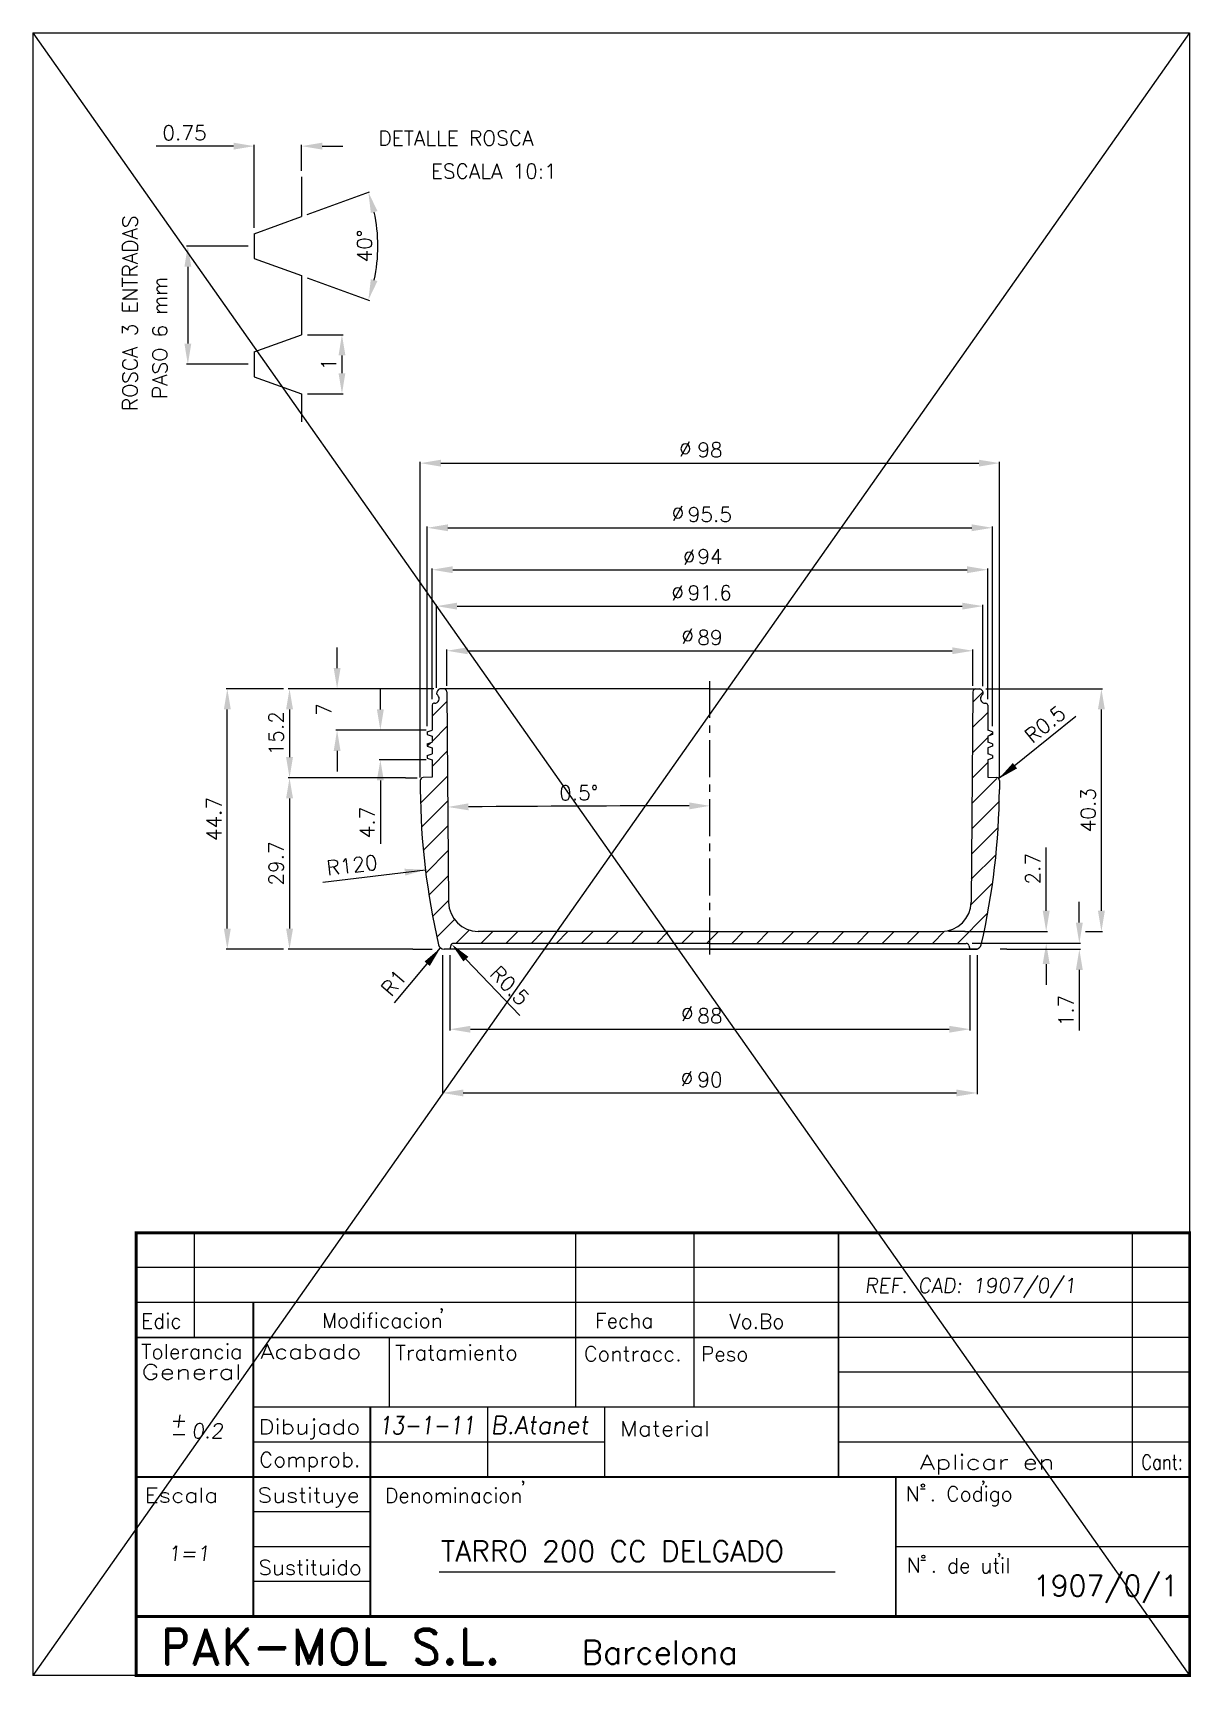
# Model space of a CAD drawing. Extents: x 321 to 964, y 983 to 1560.
# Drawn here: x 321.3 to 517.2, y 982.9 to 1261 of the extents above; entities that cross this region are included whole.
import ezdxf
from ezdxf.enums import TextEntityAlignment as Align

# ---------------------------------------------------------------- set-up
doc = ezdxf.new("R2010")
doc.units = 0
doc.header["$LTSCALE"] = 5
doc.header["$MEASUREMENT"] = 0
doc.linetypes.add('CENTRO', pattern=[2, 1.25, -0.25, 0.25, -0.25])
doc.linetypes.add('CONTINUA', pattern=[0])
doc.layers.get('0').update_dxf_attribs({"linetype": 'CONTINUA'})
doc.layers.get('DEFPOINTS').update_dxf_attribs({"linetype": 'CONTINUA'})
doc.styles.add('25', font='simplex.shx', dxfattribs={"height": 2.5})
doc.styles.add('4', font='ROMANS', dxfattribs={"oblique": 7, "height": 4})
doc.styles.add('ROMAND', font='romand', dxfattribs={"height": 4})
doc.styles.add('ROMANS', font='romans', dxfattribs={"oblique": 7, "height": 2.5})
doc.dimstyles.get("Standard").update_dxf_attribs({"dimtxt": 0.18, "dimasz": 0.18, "dimexe": 0.18, "dimexo": 0.0625, "dimgap": 0.09, "dimtad": 0, "dimtih": 1, "dimtoh": 1, "dimdec": 4, "dimzin": 0, "dimtxsty": 'STANDARD', "dimcen": 0.09, "dimazin": 3, "dimtfac": 1, "dimtdec": 4, "dimtofl": 0, "dimtmove": 0, "dimatfit": 3, "dimtolj": 1, "dimtzin": 0})

# ---------------------------------------------------------------- blocks, each defined once
blk = doc.blocks.new('*D91')
at = {"color": 0, "linetype": 'BYBLOCK'}
for p, q in [((611.35, 1135.02), (611.35, 1188.38)), ((614.85, 1188.18), (705.85, 1188.18)), ((709.35, 1135.02), (709.35, 1188.38))]:
    blk.add_line(p, q, dxfattribs=at)
for points in [[(614.85, 1188.76), (614.85, 1187.6), (611.35, 1188.18)], [(705.85, 1188.76), (705.85, 1187.6), (709.35, 1188.18)]]:
    blk.add_solid(points, dxfattribs=at)
at = {"layer": 'DEFPOINTS', "color": 0, "linetype": 'BYBLOCK'}
for p in [(709.35, 1188.18), (611.35, 1134.02), (709.35, 1134.02)]:
    blk.add_point(p, dxfattribs=at)
at = {"color": 0, "linetype": 'BYBLOCK', "insert": (660.35, 1190.43), "char_height": 2.5, "attachment_point": 5, "style": '25'}
blk.add_mtext('\\A1;98', dxfattribs=at)
blk = doc.blocks.new('*D81')
at = {"color": 0, "linetype": 'BYBLOCK'}
blk.add_arc((660.35, -3949.68), 5079.9, 90.03948, 90.46052, dxfattribs=at)
for points in [[(619.52, 1129.47), (619.51, 1130.64), (616.02, 1130.03)], [(656.85, 1130.8), (656.85, 1129.63), (660.35, 1130.22)]]:
    blk.add_solid(points, dxfattribs=at)
at = {"layer": 'DEFPOINTS', "color": 0, "linetype": 'BYBLOCK'}
for p in [(660.35, 1152.22), (615.85, 1149.52), (645.57, 1130.2), (616.19, 1110.95), (660.35, 1105.08)]:
    blk.add_point(p, dxfattribs=at)
at = {"color": 0, "linetype": 'BYBLOCK', "insert": (638.17, 1132.42), "char_height": 2.5, "attachment_point": 5, "rotation": 0.25, "style": '25'}
blk.add_mtext('\\A1;0.5°', dxfattribs=at)
blk = doc.blocks.new('*D80')
at = {"color": 0, "linetype": 'BYBLOCK'}
for p, q in [((615.85, 1150.52), (615.85, 1156.65)), ((619.35, 1156.45), (701.35, 1156.45)), ((704.85, 1150.52), (704.85, 1156.65))]:
    blk.add_line(p, q, dxfattribs=at)
for points in [[(619.35, 1157.03), (619.35, 1155.87), (615.85, 1156.45)], [(701.35, 1157.03), (701.35, 1155.87), (704.85, 1156.45)]]:
    blk.add_solid(points, dxfattribs=at)
at = {"layer": 'DEFPOINTS', "color": 0, "linetype": 'BYBLOCK'}
for p in [(704.85, 1156.45), (615.85, 1149.52), (704.85, 1149.52)]:
    blk.add_point(p, dxfattribs=at)
at = {"color": 0, "linetype": 'BYBLOCK', "insert": (660.35, 1158.7), "char_height": 2.5, "attachment_point": 5, "style": '25'}
blk.add_mtext('\\A1;89', dxfattribs=at)
blk = doc.blocks.new('*D79')
at = {"color": 0, "linetype": 'BYBLOCK'}
for p, q in [((613.35, 1148.27), (613.35, 1170.36)), ((616.85, 1170.16), (703.85, 1170.16)), ((707.35, 1148.27), (707.35, 1170.36))]:
    blk.add_line(p, q, dxfattribs=at)
for points in [[(616.85, 1170.74), (616.85, 1169.57), (613.35, 1170.16)], [(703.85, 1170.74), (703.85, 1169.57), (707.35, 1170.16)]]:
    blk.add_solid(points, dxfattribs=at)
at = {"layer": 'DEFPOINTS', "color": 0, "linetype": 'BYBLOCK'}
for p in [(707.35, 1170.16), (613.35, 1147.27), (707.35, 1147.27)]:
    blk.add_point(p, dxfattribs=at)
at = {"color": 0, "linetype": 'BYBLOCK', "insert": (660.35, 1172.41), "char_height": 2.5, "attachment_point": 5, "style": '25'}
blk.add_mtext('\\A1;94', dxfattribs=at)
blk = doc.blocks.new('*D78')
at = {"color": 0, "linetype": 'BYBLOCK'}
for p, q in [((614.1, 1150.17), (614.1, 1164.2)), ((617.6, 1164), (703.05, 1164)), ((706.55, 1150.47), (706.55, 1164.2))]:
    blk.add_line(p, q, dxfattribs=at)
for points in [[(617.6, 1164.58), (617.6, 1163.42), (614.1, 1164)], [(703.05, 1164.58), (703.05, 1163.42), (706.55, 1164)]]:
    blk.add_solid(points, dxfattribs=at)
at = {"layer": 'DEFPOINTS', "color": 0, "linetype": 'BYBLOCK'}
for p in [(706.55, 1164), (614.1, 1149.17), (706.55, 1149.47)]:
    blk.add_point(p, dxfattribs=at)
at = {"color": 0, "linetype": 'BYBLOCK', "insert": (660.32, 1166.25), "char_height": 2.5, "attachment_point": 5, "style": '25'}
blk.add_mtext('\\A1;91.6', dxfattribs=at)
blk = doc.blocks.new('*D77')
at = {"color": 0, "linetype": 'BYBLOCK'}
for p, q in [((612.55, 1143.72), (612.55, 1177.45)), ((616.05, 1177.25), (704.65, 1177.25)), ((708.15, 1143.72), (708.15, 1177.45))]:
    blk.add_line(p, q, dxfattribs=at)
for points in [[(616.05, 1177.83), (616.05, 1176.67), (612.55, 1177.25)], [(704.65, 1177.83), (704.65, 1176.67), (708.15, 1177.25)]]:
    blk.add_solid(points, dxfattribs=at)
at = {"layer": 'DEFPOINTS', "color": 0, "linetype": 'BYBLOCK'}
for p in [(708.15, 1177.25), (612.55, 1142.72), (708.15, 1142.72)]:
    blk.add_point(p, dxfattribs=at)
at = {"color": 0, "linetype": 'BYBLOCK', "insert": (660.35, 1179.5), "char_height": 2.5, "attachment_point": 5, "style": '25'}
blk.add_mtext('\\A1;95.5', dxfattribs=at)
blk = doc.blocks.new('*D86')
at = {"color": 0, "linetype": 'BYBLOCK'}
for p, q in [((604.61, 1146.52), (604.61, 1150.02)), ((611.35, 1143.02), (604.41, 1143.02)), ((612.35, 1138.02), (604.41, 1138.02)), ((604.61, 1134.52), (604.61, 1123.78))]:
    blk.add_line(p, q, dxfattribs=at)
for points in [[(604.02, 1146.52), (605.19, 1146.52), (604.61, 1143.02)], [(604.02, 1134.52), (605.19, 1134.52), (604.61, 1138.02)]]:
    blk.add_solid(points, dxfattribs=at)
at = {"layer": 'DEFPOINTS', "color": 0, "linetype": 'BYBLOCK'}
for p in [(612.35, 1143.02), (604.61, 1138.02), (613.35, 1138.02)]:
    blk.add_point(p, dxfattribs=at)
at = {"color": 0, "linetype": 'BYBLOCK', "insert": (602.36, 1127.4), "char_height": 2.5, "attachment_point": 5, "rotation": 90, "style": '25'}
blk.add_mtext('\\A1;4.7', dxfattribs=at)
blk = doc.blocks.new('*D85')
at = {"color": 0, "linetype": 'BYBLOCK'}
for p, q in [((613.68, 1150.02), (589.04, 1150.02)), ((589.24, 1146.52), (589.24, 1138.47)), ((608.84, 1134.97), (589.04, 1134.97))]:
    blk.add_line(p, q, dxfattribs=at)
for points in [[(588.66, 1146.52), (589.83, 1146.52), (589.24, 1150.02)], [(588.66, 1138.47), (589.83, 1138.47), (589.24, 1134.97)]]:
    blk.add_solid(points, dxfattribs=at)
at = {"layer": 'DEFPOINTS', "color": 0, "linetype": 'BYBLOCK'}
for p in [(614.68, 1150.02), (589.24, 1134.97), (609.84, 1134.97)]:
    blk.add_point(p, dxfattribs=at)
at = {"color": 0, "linetype": 'BYBLOCK', "insert": (586.99, 1142.49), "char_height": 2.5, "attachment_point": 5, "rotation": 90, "style": '25'}
blk.add_mtext('\\A1;15.2', dxfattribs=at)
blk = doc.blocks.new('*D84')
at = {"color": 0, "linetype": 'BYBLOCK'}
for p, q in [((597.29, 1153.52), (597.29, 1157.02)), ((612.68, 1150.02), (597.09, 1150.02)), ((612.35, 1143.02), (597.09, 1143.02)), ((597.29, 1139.52), (597.29, 1136.02))]:
    blk.add_line(p, q, dxfattribs=at)
for points in [[(596.71, 1153.52), (597.87, 1153.52), (597.29, 1150.02)], [(596.71, 1139.52), (597.87, 1139.52), (597.29, 1143.02)]]:
    blk.add_solid(points, dxfattribs=at)
at = {"layer": 'DEFPOINTS', "color": 0, "linetype": 'BYBLOCK'}
for p in [(597.29, 1150.02), (613.68, 1150.02), (613.35, 1143.02)]:
    blk.add_point(p, dxfattribs=at)
at = {"color": 0, "linetype": 'BYBLOCK', "insert": (595.04, 1146.52), "char_height": 2.5, "attachment_point": 5, "rotation": 90, "style": '25'}
blk.add_mtext('\\A1;7', dxfattribs=at)
blk = doc.blocks.new('*D75')
at = {"color": 0, "linetype": 'BYBLOCK'}
for p, q in [((363.66, 1150.02), (353.98, 1150.02)), ((354.18, 1109.47), (354.18, 1146.52)), ((363.66, 1105.97), (353.98, 1105.97))]:
    blk.add_line(p, q, dxfattribs=at)
for points in [[(353.6, 1146.52), (354.77, 1146.52), (354.18, 1150.02)], [(353.6, 1109.47), (354.77, 1109.47), (354.18, 1105.97)]]:
    blk.add_solid(points, dxfattribs=at)
at = {"layer": 'DEFPOINTS', "color": 0, "linetype": 'BYBLOCK'}
for p in [(354.18, 1150.02), (364.66, 1150.02), (364.66, 1105.97)]:
    blk.add_point(p, dxfattribs=at)
at = {"color": 0, "linetype": 'BYBLOCK', "insert": (351.93, 1127.99), "char_height": 2.5, "attachment_point": 5, "rotation": 90, "style": '25'}
blk.add_mtext('\\A1;44.7', dxfattribs=at)
blk = doc.blocks.new('*D82')
at = {"color": 0, "linetype": 'BYBLOCK'}
for p, q in [((607.84, 1134.97), (589.04, 1134.97)), ((589.24, 1131.47), (589.24, 1109.47)), ((610.09, 1105.97), (589.04, 1105.97))]:
    blk.add_line(p, q, dxfattribs=at)
for points in [[(588.66, 1131.47), (589.83, 1131.47), (589.24, 1134.97)], [(588.66, 1109.47), (589.83, 1109.47), (589.24, 1105.97)]]:
    blk.add_solid(points, dxfattribs=at)
at = {"layer": 'DEFPOINTS', "color": 0, "linetype": 'BYBLOCK'}
for p in [(608.84, 1134.97), (589.24, 1105.97), (611.09, 1105.97)]:
    blk.add_point(p, dxfattribs=at)
at = {"color": 0, "linetype": 'BYBLOCK', "insert": (586.99, 1120.47), "char_height": 2.5, "attachment_point": 5, "rotation": 90, "style": '25'}
blk.add_mtext('\\A1;29.7', dxfattribs=at)
blk = doc.blocks.new('*D83')
at = {"color": 0}
blk.add_line((403.69, 1094.74), (394.54, 1104.3), dxfattribs=at)
blk.add_solid([(394.96, 1104.7), (394.12, 1103.9), (392.12, 1106.83)], dxfattribs=at)
at = {"layer": 'DEFPOINTS', "color": 0}
for p in [(392.12, 1106.83), (392.46, 1106.47)]:
    blk.add_point(p, dxfattribs=at)
at = {"color": 0, "insert": (401.95, 1099.81), "char_height": 2.5, "attachment_point": 5, "rotation": 313.7489, "style": '25'}
blk.add_mtext('\\A1;R0.5', dxfattribs=at)
blk = doc.blocks.new('*D87')
at = {"color": 0, "linetype": 'BYBLOCK'}
for p, q in [((592.27, 1209.9), (598.31, 1209.9)), ((598.11, 1206.4), (598.11, 1203.4)), ((592.27, 1199.9), (598.31, 1199.9))]:
    blk.add_line(p, q, dxfattribs=at)
for points in [[(597.53, 1206.4), (598.69, 1206.4), (598.11, 1209.9)], [(597.53, 1203.4), (598.69, 1203.4), (598.11, 1199.9)]]:
    blk.add_solid(points, dxfattribs=at)
at = {"layer": 'DEFPOINTS', "color": 0, "linetype": 'BYBLOCK'}
for p in [(591.27, 1209.9), (591.27, 1199.9), (598.11, 1199.9)]:
    blk.add_point(p, dxfattribs=at)
at = {"color": 0, "linetype": 'BYBLOCK', "insert": (595.86, 1204.9), "char_height": 2.5, "attachment_point": 5, "rotation": 90, "style": '25'}
blk.add_mtext('\\A1;1', dxfattribs=at)
blk = doc.blocks.new('*D74')
at = {"color": 0, "linetype": 'BYBLOCK'}
for p, q in [((592.21, 1230.24), (602.77, 1234.08)), ((592.21, 1219.55), (602.77, 1215.71))]:
    blk.add_line(p, q, dxfattribs=at)
blk.add_arc((577.54, 1224.9), 26.65, 347.5294, 12.4706, dxfattribs=at)
for points in [[(603, 1230.49), (604.12, 1230.81), (602.58, 1234.01)], [(604.12, 1218.98), (603, 1219.3), (602.58, 1215.78)]]:
    blk.add_solid(points, dxfattribs=at)
at = {"layer": 'DEFPOINTS', "color": 0, "linetype": 'BYBLOCK'}
for p in [(591.27, 1229.9), (583.27, 1226.98), (583.27, 1222.81), (604.01, 1221.8), (591.27, 1219.9)]:
    blk.add_point(p, dxfattribs=at)
at = {"color": 0, "linetype": 'BYBLOCK', "insert": (601.94, 1224.9), "char_height": 2.5, "attachment_point": 5, "rotation": 90, "style": '25'}
blk.add_mtext('\\A1;40°', dxfattribs=at)
blk = doc.blocks.new('*D73')
at = {"color": 0, "linetype": 'BYBLOCK'}
for p, q in [((579.77, 1241.8), (566.66, 1241.8)), ((583.27, 1227.98), (583.27, 1242)), ((591.27, 1237.6), (591.27, 1242)), ((594.77, 1241.8), (598.27, 1241.8))]:
    blk.add_line(p, q, dxfattribs=at)
for points in [[(579.77, 1242.38), (579.77, 1241.21), (583.27, 1241.8)], [(594.77, 1242.38), (594.77, 1241.21), (591.27, 1241.8)]]:
    blk.add_solid(points, dxfattribs=at)
at = {"layer": 'DEFPOINTS', "color": 0, "linetype": 'BYBLOCK'}
for p in [(591.27, 1241.8), (591.27, 1236.6), (583.27, 1226.98)]:
    blk.add_point(p, dxfattribs=at)
at = {"color": 0, "linetype": 'BYBLOCK', "insert": (571.47, 1244.05), "char_height": 2.5, "attachment_point": 5, "style": '25'}
blk.add_mtext('\\A1;0.75', dxfattribs=at)
blk = doc.blocks.new('*D76')
at = {"color": 0, "linetype": 'BYBLOCK'}
for p, q in [((582.27, 1224.9), (571.84, 1224.9)), ((572.04, 1221.4), (572.04, 1208.4)), ((582.27, 1204.9), (571.84, 1204.9))]:
    blk.add_line(p, q, dxfattribs=at)
for points in [[(571.46, 1221.4), (572.62, 1221.4), (572.04, 1224.9)], [(571.46, 1208.4), (572.62, 1208.4), (572.04, 1204.9)]]:
    blk.add_solid(points, dxfattribs=at)
at = {"layer": 'DEFPOINTS', "color": 0, "linetype": 'BYBLOCK'}
for p in [(583.27, 1224.9), (572.04, 1204.9), (583.27, 1204.9)]:
    blk.add_point(p, dxfattribs=at)
blk = doc.blocks.new('*D90')
at = {"color": 0, "linetype": 'BYBLOCK'}
for p, q in [((492.71, 1112.47), (492.71, 1123.2)), ((478.97, 1108.97), (492.91, 1108.97)), ((480.16, 1106.97), (492.91, 1106.97)), ((492.71, 1103.47), (492.71, 1099.97))]:
    blk.add_line(p, q, dxfattribs=at)
for points in [[(492.12, 1112.47), (493.29, 1112.47), (492.71, 1108.97)], [(492.12, 1103.47), (493.29, 1103.47), (492.71, 1106.97)]]:
    blk.add_solid(points, dxfattribs=at)
at = {"layer": 'DEFPOINTS', "color": 0, "linetype": 'BYBLOCK'}
for p in [(477.97, 1108.97), (479.16, 1106.97), (492.71, 1108.97)]:
    blk.add_point(p, dxfattribs=at)
at = {"color": 0, "linetype": 'BYBLOCK', "insert": (490.46, 1119.59), "char_height": 2.5, "attachment_point": 5, "rotation": 90, "style": '25'}
blk.add_mtext('\\A1;2.7', dxfattribs=at)
blk = doc.blocks.new('*D89')
at = {"color": 0, "linetype": 'BYBLOCK'}
for p, q in [((722.85, 1110.47), (722.85, 1113.97)), ((705.7, 1106.97), (723.05, 1106.97)), ((710.61, 1105.97), (723.05, 1105.97)), ((722.85, 1102.47), (722.85, 1092.2))]:
    blk.add_line(p, q, dxfattribs=at)
for points in [[(722.27, 1110.47), (723.43, 1110.47), (722.85, 1106.97)], [(722.27, 1102.47), (723.43, 1102.47), (722.85, 1105.97)]]:
    blk.add_solid(points, dxfattribs=at)
at = {"layer": 'DEFPOINTS', "color": 0, "linetype": 'BYBLOCK'}
for p in [(704.7, 1106.97), (709.61, 1105.97), (722.85, 1105.97)]:
    blk.add_point(p, dxfattribs=at)
at = {"color": 0, "linetype": 'BYBLOCK', "insert": (720.6, 1095.59), "char_height": 2.5, "attachment_point": 5, "rotation": 90, "style": '25'}
blk.add_mtext('\\A1;1.7', dxfattribs=at)
blk = doc.blocks.new('*D88')
at = {"color": 0, "linetype": 'BYBLOCK'}
for p, q in [((482.48, 1150.02), (502.25, 1150.02)), ((502.05, 1112.47), (502.05, 1146.52)), ((499.35, 1108.97), (502.25, 1108.97))]:
    blk.add_line(p, q, dxfattribs=at)
for points in [[(501.46, 1146.52), (502.63, 1146.52), (502.05, 1150.02)], [(501.46, 1112.47), (502.63, 1112.47), (502.05, 1108.97)]]:
    blk.add_solid(points, dxfattribs=at)
at = {"layer": 'DEFPOINTS', "color": 0, "linetype": 'BYBLOCK'}
for p in [(481.48, 1150.02), (502.05, 1150.02), (498.35, 1108.97)]:
    blk.add_point(p, dxfattribs=at)
at = {"color": 0, "linetype": 'BYBLOCK', "insert": (499.8, 1129.49), "char_height": 2.5, "attachment_point": 5, "rotation": 90, "style": '25'}
blk.add_mtext('\\A1;40.3', dxfattribs=at)
blk = doc.blocks.new('*D95')
at = {"color": 0, "linetype": 'BYBLOCK'}
blk.add_line((354.23, 1405.46), (371.55, 1407.55), dxfattribs=at)
blk.add_solid([(368.01, 1407.71), (368.15, 1406.55), (371.55, 1407.55)], dxfattribs=at)
at = {"layer": 'DEFPOINTS', "color": 0, "linetype": 'BYBLOCK'}
for p in [(490.69, 1421.89), (371.55, 1407.55)]:
    blk.add_point(p, dxfattribs=at)
at = {"color": 0, "linetype": 'BYBLOCK', "insert": (359.15, 1408.32), "char_height": 2.5, "attachment_point": 5, "rotation": 6.8646, "style": '25'}
blk.add_mtext('\\A1;R120', dxfattribs=at)
blk = doc.blocks.new('*D94')
at = {"color": 0, "linetype": 'BYBLOCK'}
blk.add_line((366.33, 1385.06), (374.11, 1394.33), dxfattribs=at)
blk.add_solid([(371.41, 1392.02), (372.3, 1391.27), (374.11, 1394.33)], dxfattribs=at)
at = {"layer": 'DEFPOINTS', "color": 0, "linetype": 'BYBLOCK'}
for p in [(374.11, 1394.33), (374.75, 1395.1)]:
    blk.add_point(p, dxfattribs=at)
at = {"color": 0, "linetype": 'BYBLOCK', "insert": (366.24, 1388.46), "char_height": 2.5, "attachment_point": 5, "rotation": 50.0004, "style": '25'}
blk.add_mtext('\\A1;R1', dxfattribs=at)
blk = doc.blocks.new('*D93')
at = {"color": 0, "linetype": 'BYBLOCK'}
for p, q in [((374.75, 1393.1), (374.75, 1369.59)), ((465.16, 1393.1), (465.16, 1369.59)), ((378.25, 1369.79), (461.66, 1369.79))]:
    blk.add_line(p, q, dxfattribs=at)
for points in [[(378.25, 1370.38), (378.25, 1369.21), (374.75, 1369.79)], [(461.66, 1370.38), (461.66, 1369.21), (465.16, 1369.79)]]:
    blk.add_solid(points, dxfattribs=at)
at = {"layer": 'DEFPOINTS', "color": 0, "linetype": 'BYBLOCK'}
for p in [(374.75, 1394.1), (465.16, 1394.1), (465.16, 1369.79)]:
    blk.add_point(p, dxfattribs=at)
at = {"color": 0, "linetype": 'BYBLOCK', "insert": (419.96, 1372.04), "char_height": 2.5, "attachment_point": 5, "style": '25'}
blk.add_mtext('\\A1;90', dxfattribs=at)
blk = doc.blocks.new('*D92')
at = {"color": 0, "linetype": 'BYBLOCK'}
for p, q in [((375.96, 1393.1), (375.96, 1380.37)), ((463.96, 1393.1), (463.96, 1380.37)), ((379.46, 1380.57), (460.46, 1380.57))]:
    blk.add_line(p, q, dxfattribs=at)
for points in [[(379.46, 1381.15), (379.46, 1379.99), (375.96, 1380.57)], [(460.46, 1381.15), (460.46, 1379.99), (463.96, 1380.57)]]:
    blk.add_solid(points, dxfattribs=at)
at = {"layer": 'DEFPOINTS', "color": 0, "linetype": 'BYBLOCK'}
for p in [(375.96, 1394.1), (463.96, 1394.1), (463.96, 1380.57)]:
    blk.add_point(p, dxfattribs=at)
at = {"color": 0, "linetype": 'BYBLOCK', "insert": (419.96, 1382.82), "char_height": 2.5, "attachment_point": 5, "style": '25'}
blk.add_mtext('\\A1;88', dxfattribs=at)
blk = doc.blocks.new('*D96')
at = {"color": 0, "linetype": 'BYBLOCK'}
blk.add_line((497.73, 1145.33), (484.7, 1134.82), dxfattribs=at)
blk.add_solid([(487.06, 1137.47), (487.79, 1136.56), (484.7, 1134.82)], dxfattribs=at)
at = {"layer": 'DEFPOINTS', "color": 0, "linetype": 'BYBLOCK'}
for p in [(484.7, 1134.82), (484.31, 1134.51)]:
    blk.add_point(p, dxfattribs=at)
at = {"color": 0, "linetype": 'BYBLOCK', "insert": (492.53, 1144.02), "char_height": 2.5, "attachment_point": 5, "rotation": 38.8627, "style": '25'}
blk.add_mtext('\\A1;R0.5', dxfattribs=at)

msp = doc.modelspace()

# ---------------------------------------------------------------- linework, layer by layer
at = {"color": 7}
for p, q in [((321.28785, 1260.95122), (516.97361, 1260.95122)), ((321.28785, 1260.95122), (321.28785, 983.1162)), ((516.97361, 1260.95122), (516.97361, 983.1162)), ((348.54745, 1058.0162), (348.54745, 1040.3162)), ((413.07361, 1058.0162), (413.07361, 1028.5162)), ((433.07361, 1058.0162), (433.07361, 1040.3162)), ((507.27361, 1058.0162), (507.27361, 1016.7162)), ((516.97361, 1052.1162), (338.77361, 1052.1162)), ((338.77361, 1052.1162), (338.77361, 983.1162)), ((457.57361, 1052.1162), (457.57361, 1016.7162)), ((516.97361, 1052.1162), (516.97361, 984.1162)), ((516.97361, 1046.2162), (338.77361, 1046.2162)), ((358.57361, 1046.2162), (358.57361, 993.1162)), ((516.97361, 1040.3162), (338.77361, 1040.3162)), ((381.57361, 1040.3162), (381.57361, 1028.5162)), ((433.07361, 1040.3162), (433.07361, 1028.5162)), ((516.97361, 1034.4162), (457.57361, 1034.4162)), ((516.97361, 1028.5162), (358.57361, 1028.5162)), ((378.37361, 1028.5162), (378.37361, 993.1162)), ((398.17361, 1028.5162), (398.17361, 1016.7162)), ((417.97361, 1028.5162), (417.97361, 1016.7162)), ((417.97361, 1022.6162), (358.57361, 1022.6162)), ((516.97361, 1022.6162), (457.57361, 1022.6162)), ((516.97361, 1016.7162), (338.77361, 1016.7162)), ((467.27361, 1016.7162), (467.27361, 993.1162)), ((378.37361, 1010.8162), (358.57361, 1010.8162)), ((378.37361, 1004.9162), (358.57361, 1004.9162)), ((516.97361, 1004.9162), (467.27361, 1004.9162)), ((378.37361, 999.0162), (358.57361, 999.0162)), ((516.97361, 993.1162), (338.77361, 993.1162)), ((516.97361, 983.1162), (321.28785, 983.1162)), ((516.97361, 983.1162), (338.77361, 983.1162))]:
    msp.add_line(p, q, dxfattribs=at)
at = {"color": 1}
for p, q in [((516.97361, 1260.95122), (321.28785, 983.1162)), ((321.28785, 1260.95122), (516.97361, 983.1162)), ((358.73675, 1226.98442), (366.73675, 1229.89619)), ((358.73675, 1222.80795), (366.73675, 1219.89619)), ((358.73675, 1206.98442), (366.73675, 1209.89619)), ((358.73675, 1202.80795), (366.73675, 1199.89619)), ((389.55861, 1149.1738), (389.79416, 1148.93181)), ((435.81119, 1150.01571), (390.14052, 1150.01571)), ((435.81119, 1150.01571), (481.48185, 1150.01571)), ((480.29582, 1147.75503), (482.01289, 1149.4721)), ((482.06377, 1149.1738), (481.82821, 1148.93181)), ((388.81119, 1145.36585), (391.32546, 1147.88013)), ((389.2209, 1147.5738), (389.11119, 1147.5738)), ((480.25847, 1143.47504), (482.81119, 1146.02776)), ((482.40147, 1147.5738), (482.51119, 1147.5738)), ((388.01119, 1142.72454), (388.81119, 1143.01571)), ((388.81119, 1141.12321), (391.36216, 1143.67419)), ((483.61119, 1142.72454), (482.81119, 1143.01571)), ((388.01119, 1142.30689), (388.81119, 1142.01571)), ((388.01119, 1140.72454), (388.81119, 1141.01571)), ((388.01119, 1140.32321), (388.64217, 1140.9542)), ((388.01119, 1140.30689), (388.81119, 1140.01571)), ((480.22112, 1139.19505), (482.81119, 1141.78512)), ((483.61119, 1142.30689), (482.81119, 1142.01571)), ((483.61119, 1140.72454), (482.81119, 1141.01571)), ((483.61119, 1140.30689), (482.81119, 1140.01571)), ((483.17374, 1142.14768), (483.61119, 1142.58512)), ((388.01119, 1138.72454), (388.81119, 1139.01571)), ((388.01119, 1138.30689), (388.81119, 1138.01571)), ((388.81119, 1136.88057), (391.39887, 1139.46825)), ((480.18377, 1134.91506), (482.81119, 1137.54248)), ((483.61119, 1138.72454), (482.81119, 1139.01571)), ((483.61119, 1138.30689), (482.81119, 1138.01571)), ((483.55524, 1138.28653), (483.61119, 1138.34248)), ((386.84427, 1130.67102), (391.43557, 1135.26232)), ((388.81119, 1135.05302), (387.30271, 1135.009)), ((480.14642, 1130.63507), (484.36775, 1134.8564)), ((482.81119, 1135.05302), (484.31966, 1135.009)), ((387.03821, 1126.62231), (391.47228, 1131.05638)), ((480.10907, 1126.35508), (484.78121, 1131.02722)), ((387.33836, 1122.67982), (391.50898, 1126.85045)), ((480.07172, 1122.07508), (484.58196, 1126.58532)), ((387.75509, 1118.85391), (391.54569, 1122.64451)), ((480.03437, 1117.79509), (484.21682, 1121.97754)), ((388.27971, 1115.1359), (391.58239, 1118.43857)), ((479.99701, 1113.5151), (483.64315, 1117.16124)), ((388.90486, 1111.5184), (391.6191, 1114.23264)), ((389.62421, 1107.99511), (392.61051, 1110.98141)), ((477.69111, 1106.96655), (482.82599, 1112.10144)), ((435.81119, 1106.96655), (392.4628, 1106.96655)), ((435.81119, 1106.96655), (392.4628, 1106.96655)), ((392.83829, 1106.96655), (395.08142, 1109.20968)), ((435.81119, 1108.96655), (396.62161, 1108.96655)), ((397.08093, 1106.96655), (399.08093, 1108.96655)), ((401.32357, 1106.96655), (403.32357, 1108.96655)), ((405.56622, 1106.96655), (407.56622, 1108.96655)), ((409.80886, 1106.96655), (411.80886, 1108.96655)), ((414.0515, 1106.96655), (416.0515, 1108.96655)), ((418.29414, 1106.96655), (420.29414, 1108.96655)), ((422.53678, 1106.96655), (424.53678, 1108.96655)), ((426.77942, 1106.96655), (428.77942, 1108.96655)), ((431.02206, 1106.96655), (433.02206, 1108.96655)), ((435.2647, 1106.96655), (437.2647, 1108.96655)), ((435.81119, 1108.96655), (475.00076, 1108.96655)), ((435.81119, 1106.96655), (479.15957, 1106.96655)), ((435.81119, 1106.96655), (479.15957, 1106.96655)), ((439.50734, 1106.96655), (441.50734, 1108.96655)), ((443.74998, 1106.96655), (445.74998, 1108.96655)), ((447.99262, 1106.96655), (449.99262, 1108.96655)), ((452.23526, 1106.96655), (454.23526, 1108.96655)), ((456.4779, 1106.96655), (458.4779, 1108.96655)), ((460.72054, 1106.96655), (462.72054, 1108.96655)), ((464.96319, 1106.96655), (466.96319, 1108.96655)), ((469.20583, 1106.96655), (471.20583, 1108.96655)), ((473.44847, 1106.96655), (475.44847, 1108.96655)), ((435.81119, 1105.96655), (390.88118, 1105.96655)), ((481.01862, 1105.96655), (390.88118, 1105.96655)), ((391.97984, 1106.59596), (391.81119, 1105.96655)), ((391.97984, 1106.59596), (391.81119, 1105.96655)), ((435.81119, 1105.96655), (481.01862, 1105.96655)), ((479.64254, 1106.59596), (479.81119, 1105.96655)), ((479.64254, 1106.59596), (479.81119, 1105.96655)), ((479.64254, 1106.59596), (479.81119, 1105.96655)), ((479.64254, 1106.59596), (479.81119, 1105.96655)), ((480.93375, 1105.96655), (480.9574, 1105.9902))]:
    msp.add_line(p, q, dxfattribs=at)
at = {"color": 1, "linetype": 'CONTINUA'}
for p, q in [((366.73675, 1236.60386), (366.73675, 1229.89619)), ((358.73675, 1226.98442), (358.73675, 1222.80795)), ((366.73675, 1219.89619), (366.73675, 1209.89619)), ((358.73675, 1206.98442), (358.73675, 1202.80795)), ((366.73675, 1199.89619), (366.73675, 1195.17741)), ((391.31119, 1149.51571), (391.6218, 1113.92292)), ((480.31119, 1149.51571), (480.00057, 1113.92292)), ((388.81119, 1147.2738), (388.81119, 1143.01571)), ((482.81119, 1147.2738), (482.81119, 1143.01571)), ((388.01119, 1142.72454), (388.01119, 1142.30689)), ((388.01119, 1140.72454), (388.01119, 1140.30689)), ((388.81119, 1142.01571), (388.81119, 1141.01571)), ((482.81119, 1142.01571), (482.81119, 1141.01571)), ((483.61119, 1142.72454), (483.61119, 1142.30689)), ((483.61119, 1140.72454), (483.61119, 1140.30689)), ((388.01119, 1138.72454), (388.01119, 1138.30689)), ((388.81119, 1140.01571), (388.81119, 1139.01571)), ((388.81119, 1138.01571), (388.81119, 1135.05302)), ((482.81119, 1140.01571), (482.81119, 1139.01571)), ((482.81119, 1138.01571), (482.81119, 1135.05302)), ((483.61119, 1138.72454), (483.61119, 1138.30689)), ((386.81505, 1134.50479), (386.82821, 1132.9967)), ((484.80732, 1134.50479), (484.79416, 1132.9967))]:
    msp.add_line(p, q, dxfattribs=at)
at = {"linetype": 'CENTRO'}
msp.add_line((435.81119, 1105.08128), (435.81119, 1152.22142), dxfattribs=at)
for p, q in [((384.30314, 1134.96655), (386.2998, 1134.96655)), ((478.9747, 1108.96655), (476.20387, 1108.96655)), ((385.55113, 1105.96655), (386.68321, 1105.96655)), ((385.55113, 1105.96655), (388.82618, 1105.96655)), ((486.07125, 1105.96655), (484.93916, 1105.96655)), ((390.01162, 1000.67071), (457.0171, 1000.67071))]:
    msp.add_line(p, q)
at = {"color": 4}
for p, q in [((471.43265, 1014.70144), (472.22055, 1014.70144)), ((471.51817, 1002.67101), (472.30607, 1002.67101))]:
    msp.add_line(p, q, dxfattribs=at)
for points, const_width in [([(338.77361, 1058.0162), (338.77361, 983.1162), (516.97361, 983.1162), (516.97361, 1010.8162), (516.97361, 1058.0162), (338.77361, 1058.0162)], 0.5), ([(457.57361, 1016.7162), (457.57361, 1058.0162)], 0.3), ([(358.57361, 993.1162), (358.57361, 1046.2162)], 0.3), ([(338.77361, 1040.3162), (457.57361, 1040.3162)], 0.3), ([(378.37361, 993.1162), (378.37361, 1028.5162)], 0.3), ([(516.97361, 1016.7162), (338.77361, 1016.7162)], 0.3), ([(467.27361, 993.1162), (467.27361, 1016.7162)], 0.3), ([(338.77361, 993.1162), (516.97361, 993.1162)], 0.5)]:
    msp.add_lwpolyline(points, dxfattribs=dict(const_width=const_width))
for centre in [(471.84536, 1015.26443), (471.93088, 1003.234)]:
    msp.add_circle(centre, 0.27058, dxfattribs=at)
at = {"color": 1}
for centre, radius, start, end in [((389.2209, 1148.3738), 0.8, 270, 44.2278587), ((390.45861, 1149.1738), 0.9, 110.6971949, 180), ((390.81119, 1149.51571), 0.5, 360, 90), ((480.81119, 1149.51571), 0.5, 90, 180), ((481.16377, 1149.1738), 0.9, 0, 69.3028051), ((482.40147, 1148.3738), 0.8, 135.7721413, 270), ((389.11119, 1147.2738), 0.3, 90, 180), ((482.51119, 1147.2738), 0.3, 0, 90), ((387.31503, 1134.50915), 0.5, 91.4120007, 180.5), ((484.30734, 1134.50915), 0.5, 359.5, 88.5879993), ((484.30734, 1134.50915), 0.5, 359.5, 88.5879993), ((506.82579, 1133.75921), 120, 180.3640747, 193.0116034), ((364.79658, 1133.75921), 120, 346.9883966, 359.6359253), ((396.62161, 1113.96655), 5, 180.5, 270), ((475.00076, 1113.96655), 5, 270, 359.5), ((392.4628, 1106.46655), 0.5, 90, 165), ((392.4628, 1106.46655), 0.5, 90, 165), ((479.15957, 1106.46655), 0.5, 15, 90), ((479.15957, 1106.46655), 0.5, 15, 90), ((390.88118, 1106.96655), 1, 193.0116034, 270), ((480.7412, 1106.96655), 1, 270, 346.9883966)]:
    msp.add_arc(centre, radius, start, end, dxfattribs=at)

# ---------------------------------------------------------------- texts
at = {"color": 7, "style": '25'}
for s, p in [('DETALLE ROSCA', (379.73476, 1241.89361)), ('ESCALA 10:1', (388.6035, 1236.29853))]:
    msp.add_text(s, height=2.5, dxfattribs=at).set_placement(p)
for s, p in [('ROSCA 3 ENTRADAS', (338.96838, 1197.00304)), ('PASO 6 mm', (344.00224, 1199.03711))]:
    msp.add_text(s, height=2.5, rotation=90, dxfattribs=at).set_placement(p)
at = {"style": '25'}
for s, height, p in [('%%c', 2.5, (430.60612, 1189.35969)), ('%%c', 2.5, (429.33816, 1178.4759)), ('%%c', 2.5, (431.23893, 1171.0627)), ('%%c', 2.5, (429.30652, 1165.01029)), ('%%c', 2.5, (430.99953, 1157.68799)), ('%%C', 2.5, (430.94381, 1093.85729)), ('%%C', 2.5, (430.86847, 1082.86208)), ('TARRO 200 CC DELGADO', 3.5, (390.33139, 1002.43263)), ('1907/0/1', 3.5, (490.49847, 996.58472))]:
    msp.add_text(s, height=height, dxfattribs=at).set_placement(p)
at = {"style": 'ROMANS', "oblique": 7}
for s, height, p in [('REF. CAD: 1907/0/1', 2.5, (461.97956, 1047.84038)), ('+', 2.5, (344.48033, 1025.10221)), ('B.Atanet', 3, (398.75618, 1023.99585)), ('-', 2.5, (344.48033, 1022.82456)), ('0.2', 2.5, (348.14036, 1023.27104)), ('1=1', 2.5, (344.12082, 1002.5553))]:
    msp.add_text(s, height=height, dxfattribs=at).set_placement(p)
at = {"color": 4}
for s, height, style, p in [('Edic', 2.5, 'ROMANS', (339.59639, 1041.84663)), ('Modificacion', 2.5, 'ROMANS', (370.17381, 1041.93175)), ("'", 2.5, '25', (389.86916, 1042.71696)), ('Fecha', 2.5, 'ROMANS', (416.40008, 1041.9031)), ('Vo.Bo', 2.5, 'ROMANS', (439.07628, 1041.78859)), ('Peso', 2.5, 'ROMANS', (434.29649, 1036.2766)), ("'", 2.5, '25', (403.6658, 1013.53967)), ('N . Codigo', 2.5, 'ROMANS', (468.94476, 1012.61409)), ("'", 2.5, '25', (481.49568, 1013.57608)), ('Denominacion', 2.5, 'ROMANS', (380.84446, 1012.34426)), ('N .', 2.5, 'ROMANS', (469.1008, 1000.56338)), ('de util', 2.5, 'ROMANS', (475.90364, 1000.4695)), ("'", 2.5, '25', (484.18247, 1001.34514)), ('PAK-MOL S.L.', 6, 'ROMAND', (342.84827, 985.0203)), ('Barcelona', 4, '4', (414.13295, 985.0792))]:
    msp.add_text(s, height=height, dxfattribs=dict(at, style=style)).set_placement(p)
at = {"color": 4, "style": 'ROMANS'}
for s, width, p, p2 in [('Tolerancia', 0.940146, (339.59276, 1036.67182), (356.71684, 1036.67182)), ('Acabado', 1.121612, (359.7665, 1036.67182), (376.85774, 1036.67182)), ('Tratamiento', 0.957353, (382.58804, 1036.48914), (403.33069, 1036.48914)), ('Contracc.', 0.959177, (414.49674, 1036.30298), (431.05396, 1036.30298)), ('General', 1.270843, (339.63996, 1033.22878), (356.58453, 1033.22878)), ('Dibujado', 1.108803, (359.43338, 1023.95906), (376.72543, 1023.95906)), ('Material', 1.090532, (420.60798, 1023.64359), (435.79754, 1023.64359)), ('Comprob.', 0.987886, (359.55503, 1018.39723), (376.72543, 1018.39723)), ('Aplicar en', 1.221721, (471.2813, 1017.98425), (494.11584, 1017.98425)), ('Cant:', 0.770947, (508.78483, 1017.98425), (515.85184, 1017.98425)), ('Escala', 1.088591, (340.1955, 1012.38177), (352.63654, 1012.38177)), ('Sustituye', 1.051982, (359.31172, 1012.38177), (376.59429, 1012.38177)), ('Sustituido', 0.979997, (359.43338, 1000.16729), (376.93332, 1000.16729))]:
    msp.add_text(s, height=2.5, dxfattribs=dict(at, width=width)).set_placement(p, p2, align=Align.FIT)
at = {"style": 'ROMANS', "oblique": 7, "width": 0.795062}
msp.add_text('13-1-11', height=3, dxfattribs=at).set_placement((379.8311, 1023.94724), (396.07308, 1023.94724), align=Align.FIT)

# ---------------------------------------------------------------- dimensions: what is measured, and where the dimension line sits
for base, p1, p2, text, picture, middle in [((366.73675, 1241.79539), (358.73675, 1226.98442), (366.73675, 1236.60386), '0.75', '*D73', (346.92723, 1241.79539)), ((482.81119, 1170.15606), (388.81119, 1147.2738), (482.81119, 1147.2738), '94', '*D79', (435.81119, 1170.15606))]:
    dim = msp.add_linear_dim(base=base, p1=p1, p2=p2, text=text, dimstyle='STANDARD', override={"dimtxt": 1, "dimasz": 3.5, "dimexe": 0.2, "dimexo": 1, "dimgap": 1, "dimtad": 1, "dimtih": 0, "dimtoh": 0, "dimzin": 8, "dimtxsty": '25', "dimcen": 0, "dimtzin": 8})
    dim.commit()
    dim.dimension.update_dxf_attribs({"geometry": picture, "text_midpoint": middle, "dimtype": 160, "insert": (-224.53778, 0)})
for base, line1, line2, picture, middle in [((379.47193, 1221.80199), ((358.73675, 1226.98442), (366.73675, 1229.89619)), ((358.73675, 1222.80795), (366.73675, 1219.89619)), '*D74', (377.40214, 1224.89619)), ((421.03438, 1130.19718), ((435.81119, 1105.08128), (435.81119, 1152.22142)), ((391.31119, 1149.51571), (391.64775, 1110.9491)), '*D81', (413.6362, 1132.42029))]:
    dim = msp.add_angular_dim_2l(base=base, line1=line1, line2=line2, dimstyle='STANDARD', override={"dimtxt": 1, "dimasz": 3.5, "dimexe": 0.2, "dimexo": 1, "dimgap": 1, "dimtad": 1, "dimtih": 0, "dimtoh": 0, "dimzin": 8, "dimtxsty": '25', "dimcen": 0, "dimadec": 4, "dimazin": 2, "dimtzin": 8})
    dim.commit()
    dim.dimension.update_dxf_attribs({"geometry": picture, "text_midpoint": middle, "insert": (-224.53778, 0)})
for base, p1, p2, text, picture, middle in [((347.50331, 1204.89619), (358.73675, 1224.89619), (358.73675, 1204.89619), ' ', '*D76', (347.50331, 1214.89619)), ((373.57353, 1199.89619), (366.73675, 1209.89619), (366.73675, 1199.89619), '1', '*D87', (371.32353, 1204.89619)), ((380.06979, 1138.01571), (387.81119, 1143.01571), (388.81119, 1138.01571), '4.7', '*D86', (377.81979, 1127.39667))]:
    dim = msp.add_linear_dim(base=base, p1=p1, p2=p2, angle=90, text=text, dimstyle='STANDARD', override={"dimtxt": 1, "dimasz": 3.5, "dimexe": 0.2, "dimexo": 1, "dimgap": 1, "dimtad": 1, "dimtih": 0, "dimtoh": 0, "dimzin": 8, "dimtxsty": '25', "dimcen": 0, "dimtzin": 8})
    dim.commit()
    dim.dimension.update_dxf_attribs({"geometry": picture, "text_midpoint": middle, "insert": (-224.53778, 0)})
for base, p1, p2, text, picture, middle, set_off in [((484.80732, 1188.17891), (386.81505, 1134.01944), (484.80732, 1134.01944), '98', '*D91', (435.81119, 1190.42891), (-224.53778, 0)), ((483.61119, 1177.25096), (388.01119, 1142.72454), (483.61119, 1142.72454), '95.5', '*D77', (435.81119, 1179.50096), (-224.53778, 0)), ((482.01289, 1163.99844), (389.55861, 1149.1738), (482.01289, 1149.4721), '91.6', '*D78', (435.78575, 1166.24844), (-224.53778, 0)), ((480.31119, 1156.45038), (391.31119, 1149.51571), (480.31119, 1149.51571), '89', '*D80', (435.81119, 1158.70038), (-224.53778, 0)), ((481.01862, 1081.6629), (390.60375, 1105.96655), (481.01862, 1105.96655), '90', '*D93', (435.81119, 1083.9129), (15.85562, -288.12911))]:
    dim = msp.add_linear_dim(base=base, p1=p1, p2=p2, text=text, dimstyle='STANDARD', override={"dimtxt": 1, "dimasz": 3.5, "dimexe": 0.2, "dimexo": 1, "dimgap": 1, "dimtad": 1, "dimtih": 0, "dimtoh": 0, "dimzin": 8, "dimtxsty": '25', "dimcen": 0, "dimtzin": 8})
    dim.commit()
    dim.dimension.update_dxf_attribs({"geometry": picture, "text_midpoint": middle, "insert": set_off})
dim = msp.add_linear_dim(base=(372.75296, 1150.01571), p1=(388.81119, 1143.01571), p2=(389.14052, 1150.01571), angle=90, dimstyle='STANDARD', override={"dimtxt": 1, "dimasz": 3.5, "dimexe": 0.2, "dimexo": 1, "dimgap": 1, "dimtad": 1, "dimtih": 0, "dimtoh": 0, "dimzin": 8, "dimtxsty": '25', "dimcen": 0, "dimtzin": 8})
dim.commit()
dim.dimension.update_dxf_attribs({"geometry": '*D84', "text_midpoint": (372.75296, 1146.51571), "dimtype": 160, "insert": (-224.53778, 0)})
dim = msp.add_linear_dim(base=(354.18427, 1150.01571), p1=(364.65546, 1105.96655), p2=(364.65546, 1150.01571), angle=90, text='44.7', dimstyle='STANDARD', override={"dimtxt": 1, "dimasz": 3.5, "dimexe": 0.2, "dimexo": 1, "dimgap": 1, "dimtad": 1, "dimtih": 0, "dimtoh": 0, "dimzin": 8, "dimtxsty": '25', "dimcen": 0, "dimtzin": 8})
dim.commit()
dim.dimension.update_dxf_attribs({"geometry": '*D75', "text_midpoint": (351.93427, 1127.99113)})
for base, p1, p2, text, picture, middle in [((364.70444, 1134.96655), (390.14052, 1150.01571), (385.30314, 1134.96655), '15.2', '*D85', (364.70444, 1142.49113)), ((364.70444, 1105.96655), (384.30314, 1134.96655), (386.55113, 1105.96655), '29.7', '*D82', (364.70444, 1120.46655)), ((498.31123, 1105.96655), (480.15957, 1106.96655), (485.07125, 1105.96655), '1.7', '*D89', (498.31123, 1095.5856))]:
    dim = msp.add_linear_dim(base=base, p1=p1, p2=p2, angle=90, text=text, dimstyle='STANDARD', override={"dimtxt": 1, "dimasz": 3.5, "dimexe": 0.2, "dimexo": 1, "dimgap": 1, "dimtad": 1, "dimtih": 0, "dimtoh": 0, "dimzin": 8, "dimtxsty": '25', "dimcen": 0, "dimtzin": 8})
    dim.commit()
    dim.dimension.update_dxf_attribs({"geometry": picture, "text_midpoint": middle, "dimtype": 160, "insert": (-224.53778, 0)})
for base, p1, p2, text, picture, middle in [((502.04786, 1150.01571), (498.35377, 1108.96655), (481.48185, 1150.01571), '40.3', '*D88', (502.04786, 1129.49113)), ((492.7063, 1108.96655), (479.15957, 1106.96655), (477.9747, 1108.96655), '2.7', '*D90', (492.7063, 1119.5856))]:
    dim = msp.add_linear_dim(base=base, p1=p1, p2=p2, angle=90, text=text, dimstyle='STANDARD', override={"dimtxt": 1, "dimasz": 3.5, "dimexe": 0.2, "dimexo": 1, "dimgap": 1, "dimtad": 1, "dimtih": 0, "dimtoh": 0, "dimzin": 8, "dimtxsty": '25', "dimcen": 0, "dimtzin": 8})
    dim.commit()
    dim.dimension.update_dxf_attribs({"geometry": picture, "text_midpoint": middle, "dimtype": 160})
for center, mpoint, override, picture, middle in [((484.30734, 1134.50915), (484.69667, 1134.82288), {"dimtxt": 1, "dimasz": 3.5, "dimexe": 0.2, "dimexo": 1, "dimgap": 1, "dimtad": 1, "dimtih": 0, "dimtoh": 0, "dimzin": 8, "dimtxsty": '25', "dimcen": 0, "dimtzin": 8}, '*D96', (493.93852, 1142.2702)), ((392.4628, 1106.46655), (392.11705, 1106.82774), {"dimtxt": 1, "dimasz": 3.5, "dimexe": 0.2, "dimexo": 1, "dimgap": 1, "dimtad": 1, "dimtih": 0, "dimtoh": 0, "dimzin": 8, "dimtxsty": '25', "dimcen": 0, "dimtmove": 1, "dimtzin": 8}, '*D83', (400.32448, 1098.25381))]:
    dim = msp.add_radius_dim(center=center, mpoint=mpoint, dimstyle='STANDARD', override=override)
    dim.commit()
    dim.dimension.update_dxf_attribs({"geometry": picture, "text_midpoint": middle, "dimtype": 164})
for center, mpoint, picture, middle in [((506.82579, 1133.75921), (387.68601, 1119.41648), '*D95', (375.54747, 1117.95518)), ((390.88118, 1106.96655), (390.23839, 1106.2005), '*D94', (384.10135, 1098.88656))]:
    dim = msp.add_radius_dim(center=center, mpoint=mpoint, dimstyle='STANDARD', override={"dimtxt": 1, "dimasz": 3.5, "dimexe": 0.2, "dimexo": 1, "dimgap": 1, "dimtad": 1, "dimtih": 0, "dimtoh": 0, "dimzin": 8, "dimtxsty": '25', "dimcen": 0, "dimtzin": 8})
    dim.commit()
    dim.dimension.update_dxf_attribs({"geometry": picture, "text_midpoint": middle, "dimtype": 164, "insert": (16.13305, -288.12911)})
dim = msp.add_linear_dim(base=(479.81119, 1092.43926), p1=(391.81119, 1105.96655), p2=(479.81119, 1105.96655), dimstyle='STANDARD', override={"dimtxt": 1, "dimasz": 3.5, "dimexe": 0.2, "dimexo": 1, "dimgap": 1, "dimtad": 1, "dimtih": 0, "dimtoh": 0, "dimzin": 8, "dimtxsty": '25', "dimcen": 0, "dimtzin": 8})
dim.commit()
dim.dimension.update_dxf_attribs({"geometry": '*D92', "text_midpoint": (435.81119, 1092.43926), "dimtype": 160, "insert": (15.85562, -288.12911)})

doc.saveas('drawing.dxf')
